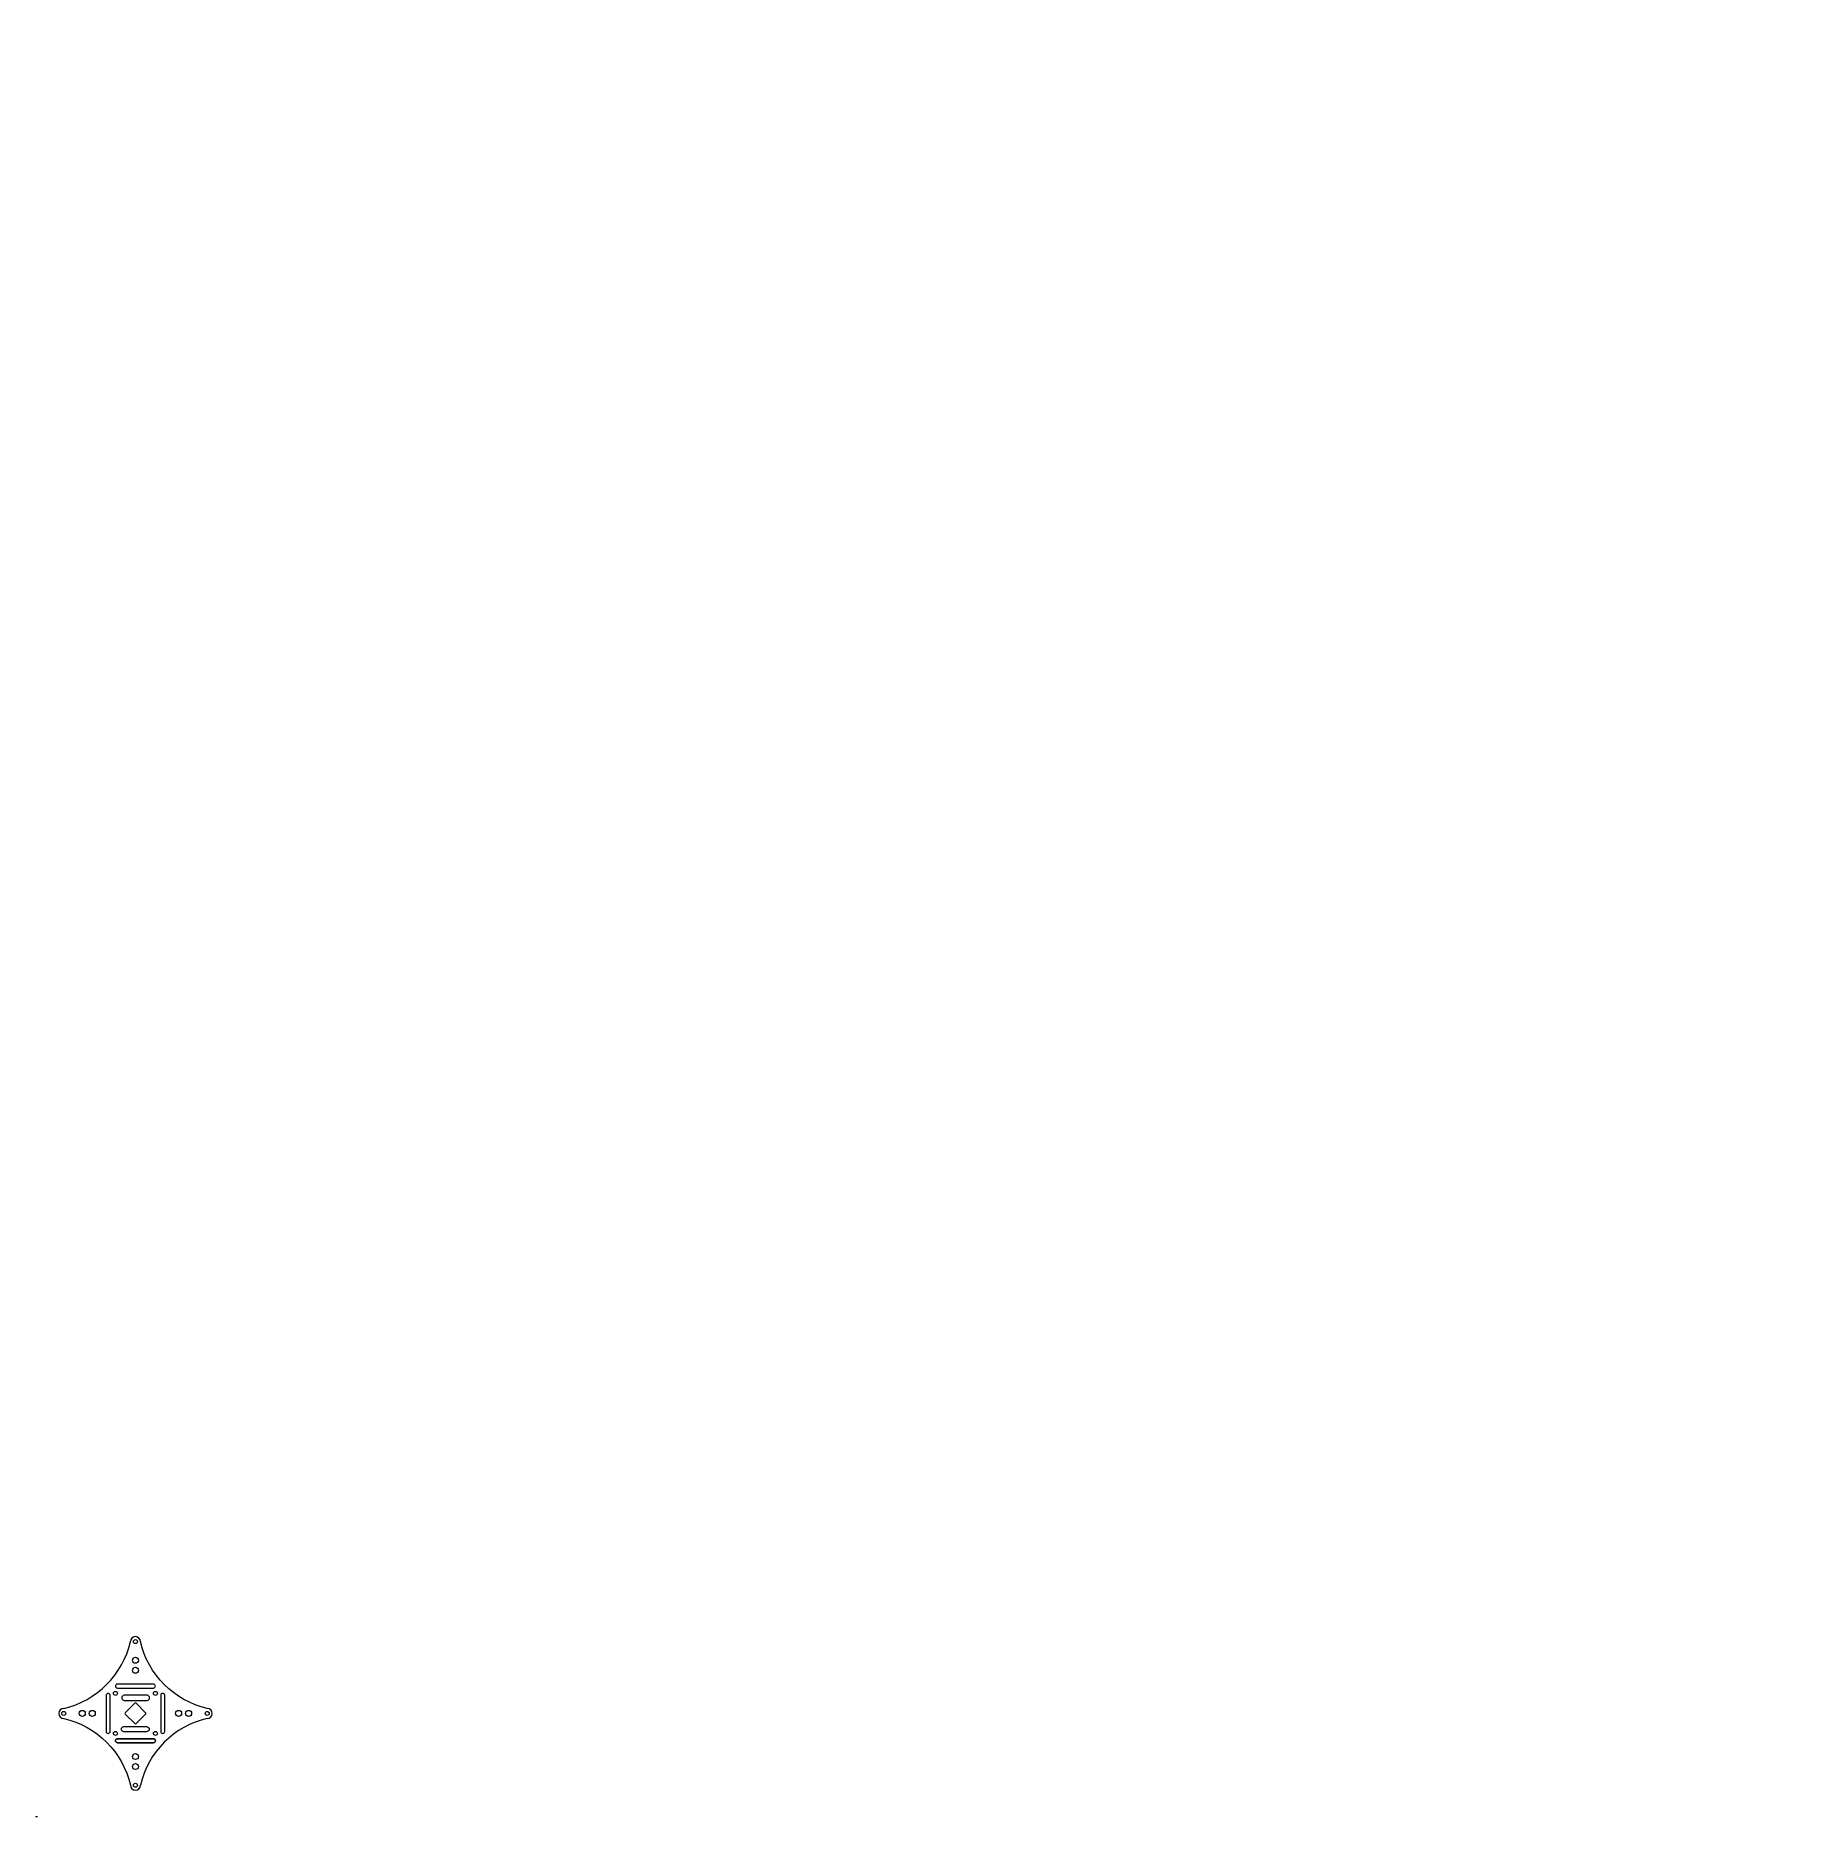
# Model space of a CAD drawing. Header units: millimetres. Extents: x 0 to 3553, y 0 to 1781.
# Drawn here: x 0 to 888, y 0 to 890 of the extents above; entities that cross this region are included whole.
import ezdxf
from ezdxf import colors
from ezdxf.entities.mleader import LeaderData, LeaderLine
from ezdxf.math import Vec2, Vec3

# ---------------------------------------------------------------- set-up
doc = ezdxf.new("R2010")
doc.units = ezdxf.units.MM
doc.layers.add('底板', color=7, linetype='Continuous', true_color=0x000000)
doc.styles.get("Standard").update_dxf_attribs({"font": 'arial.ttf'})

# ---------------------------------------------------------------- blocks, each defined once
blk = doc.blocks.new('23rfedgtr')
for points in [[(31068.74, 27592.45, 0.286071), (31102.11, 27625.85, -25.999989)], [(31140.48, 27592.45, -0.286071), (31107.11, 27625.85, 25.999989)], [(31068.74, 27587.45, -0.286071), (31102.11, 27554.06, 25.999989)], [(31140.48, 27587.45, 0.286071), (31107.11, 27554.06, -25.999989)]]:
    blk.add_lwpolyline(points, format="xyb")
for centre in [(31104.61, 27625.85), (31068.74, 27589.95), (31140.48, 27589.95), (31104.61, 27554.06)]:
    blk.add_circle(centre, 1)
for centre, start, end in [((31104.61, 27625.85), 360, 180), ((31068.74, 27589.95), 90, 270), ((31140.48, 27589.95), 270, 90), ((31104.61, 27554.06), 180, 0)]:
    blk.add_arc(centre, 2.5, start, end)
blk = doc.blocks.new('*U4')
blk.add_circle((0, 0), 1)
blk = doc.blocks.new('*U5')
at = {"color": 0, "linetype": 'ByBlock', "lineweight": -2, "transparency": 16777216}
for p, rotation in [((3517.81, 1856.56), 90.00000000000001), ((3517.81, 1836.56), 180), ((3537.81, 1836.56), 270.0000000000001)]:
    blk.add_blockref('*U4', p, dxfattribs=dict(at, rotation=rotation))
blk.add_blockref('*U4', (3537.81, 1856.56), dxfattribs=at)
blk = doc.blocks.new('*U6')
blk.add_circle((0, 0), 1.5)
blk = doc.blocks.new('*U7')
at = {"color": 0, "linetype": 'ByBlock', "lineweight": -2, "transparency": 16777216}
for p in [(3527.81, 1868.13), (3506.24, 1846.56), (3549.37, 1846.56), (3527.81, 1824.99)]:
    blk.add_blockref('*U6', p, dxfattribs=at)
blk = doc.blocks.new('*U9')
blk.add_circle((0, 0), 1.5)
blk = doc.blocks.new('*U10')
at = {"color": 0, "linetype": 'ByBlock', "lineweight": -2, "transparency": 16777216}
blk.add_blockref('*U9', (3527.81, 1873.13), dxfattribs=at)
for p, rotation in [((3501.24, 1846.56), 90), ((3554.37, 1846.56), 270), ((3527.81, 1819.99), 180)]:
    blk.add_blockref('*U9', p, dxfattribs=dict(at, rotation=rotation))
blk = doc.blocks.new('*U11')
blk.add_lwpolyline([(-10, 0, 0.414214), (-9, -1), (9, -1, 0.414214), (10, 0, 0.414214), (9, 1), (-9, 1, 0.414214)], format="xyb", close=True)
blk = doc.blocks.new('*U12')
at = {"color": 0, "linetype": 'ByBlock', "lineweight": -2, "transparency": 16777216}
for p, rotation in [((38.9, 52.48), 89.99999999999997), ((66.18, 52.49), 270), ((52.55, 38.85), 180)]:
    blk.add_blockref('*U11', p, dxfattribs=dict(at, rotation=rotation))
blk.add_blockref('*U11', (52.53, 66.12), dxfattribs=at)

msp = doc.modelspace()

# ---------------------------------------------------------------- linework, layer by layer
at = {"color": 0}
for p, q in [((49.55, 56.59), (44.79, 51.83)), ((55.01, 51.83), (50.26, 56.59)), ((44.79, 51.13), (49.55, 46.37)), ((50.26, 46.37), (55.01, 51.13))]:
    msp.add_line(p, q, dxfattribs=at)
msp.add_lwpolyline([(39.9, 37.84, -0.414214), (40.9, 38.84), (58.9, 38.84, -0.414214), (59.9, 37.84, -0.414214), (58.9, 36.84), (40.9, 36.84, -0.414214)], format="xyb", close=True)
for centre, start, end in [((49.9, 56.24), 45, 135), ((45.15, 51.48), 135, 225), ((49.9, 46.72), 225, 315), ((54.66, 51.48), 315, 45)]:
    msp.add_arc(centre, 0.5, start, end, dxfattribs=at)
msp.add_open_spline([(0, 0), (0.33, 0), (0.67, 0), (1, 0)], degree=3)
msp.add_open_spline([(0, 0), (0.33, 0), (0.67, 0), (1, 0)], degree=3)
at = {"layer": '底板', "color": 0}
for p, q in [((55.72, 60.54), (44.32, 60.54)), ((44.32, 57.99), (55.72, 57.99)), ((44.12, 44.89), (55.51, 44.89)), ((55.51, 42.35), (44.12, 42.35))]:
    msp.add_line(p, q, dxfattribs=at)
for centre, start, end in [((44.32, 59.26), 90, 180), ((44.32, 59.26), 180, 270), ((55.72, 59.26), 270, 90)]:
    msp.add_arc(centre, 1.27, start, end, dxfattribs=at)
at = {"layer": '底板', "color": 0, "extrusion": (0, 0, -1)}
for centre, start, end in [((-44.12, 43.62), 0, 90), ((-55.51, 43.62), 90, 270), ((-44.12, 43.62), 270, 0)]:
    msp.add_arc(centre, 1.27, start, end, dxfattribs=at)

# ---------------------------------------------------------------- block references
for name, p in [('23rfedgtr', (-31054.71, -27538.48)), ('*U10', (-3477.9, -1795.08)), ('*U7', (-3477.9, -1795.08)), ('*U12', (-2.64, -1.01)), ('*U5', (-3477.9, -1795.08))]:
    msp.add_blockref(name, p)

# ---------------------------------------------------------------- leaders
ml = msp.add_multileader_mtext('Standard')
ml.set_content('', color=256)
ml.set_leader_properties()
ml.build(insert=Vec2(0, 0))
ctx = ml.context
ctx.base_point, ctx.plane_origin = Vec3(3550.77, 1778.59), Vec3(3572.83, 1787.92)
ctx.text_align_type = 2
notes = []
notes.append((ctx, [(0, (0, 0, 0), (0, 0), (1, 0), 1, [])]))
ctx.mtext.insert, ctx.mtext.alignment, ctx.mtext.flow_direction = Vec3(3552.77, 1780.59), 3, 5
for ctx, leaders in notes:
    for number, flags, end, landing, length, lines in leaders:
        leader = LeaderData()
        leader.index, (leader.has_last_leader_line, leader.has_dogleg_vector, leader.attachment_direction) = number, flags
        leader.last_leader_point, leader.dogleg_vector, leader.dogleg_length = Vec3(end), Vec3(landing), length
        for number, points, colour, breaks in lines:
            line = LeaderLine()
            line.index, line.vertices, line.color, line.breaks = number, Vec3.list(points), colors.encode_raw_color(colour), breaks
            leader.lines.append(line)
        ctx.leaders.append(leader)

doc.saveas('drawing.dxf')
